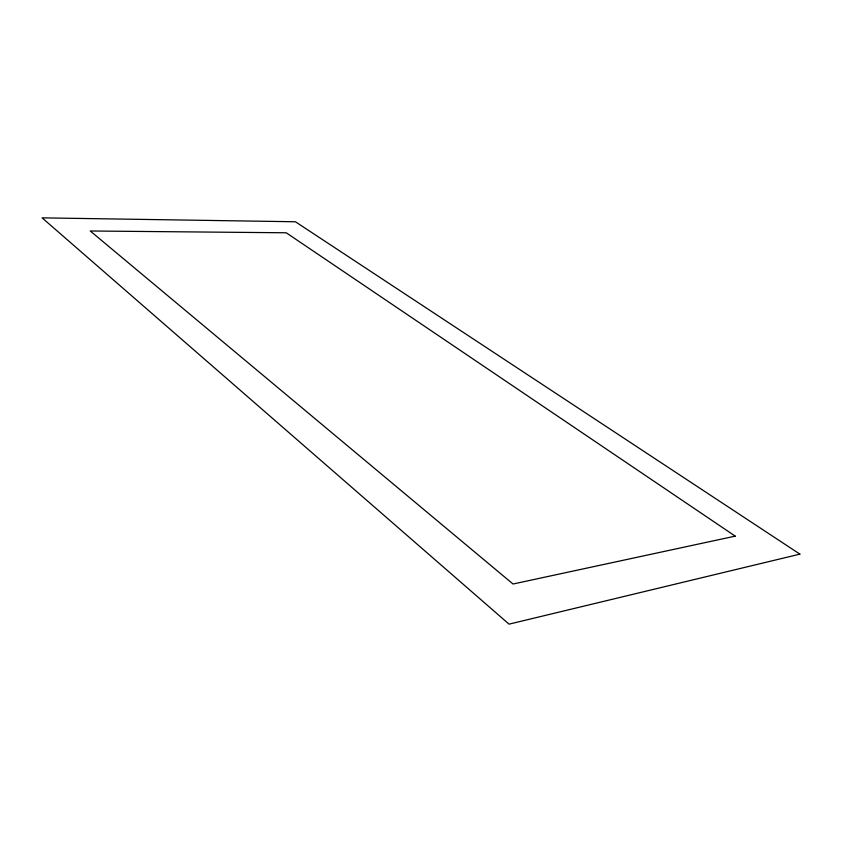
<?xml version="1.0" encoding="UTF-8"?>
<svg xmlns="http://www.w3.org/2000/svg" width="842" height="842" viewBox="0 0 842 842"><rect width="100%" height="100%" fill="white"/><g stroke="black" fill="none" stroke-linecap="round" stroke-linejoin="round"><path stroke-width="1.26" d="M799.9 554.131L509.042 624.143L42.1 217.857L295.416 221.762L799.9 554.131M735.213 536.133L513.031 584.011L90.252 230.992L286.227 232.781L735.213 536.133"/></g></svg>
